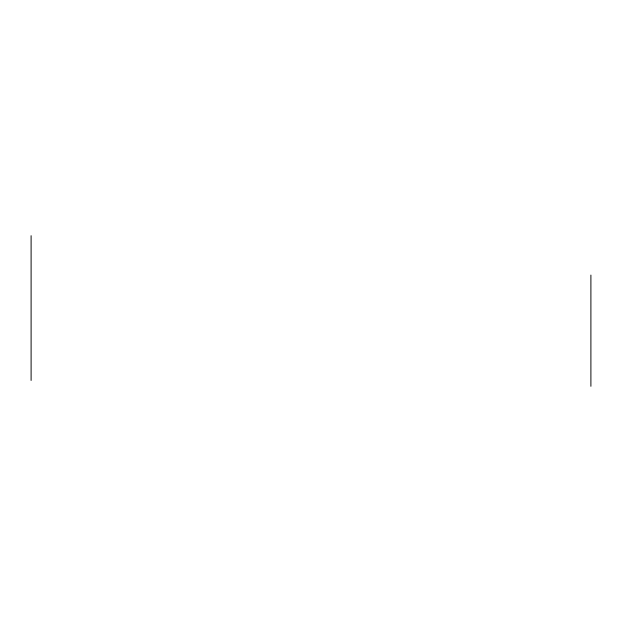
<?xml version="1.0" encoding="UTF-8"?>
<svg xmlns="http://www.w3.org/2000/svg" width="622" height="622" viewBox="0 0 622 622"><rect width="100%" height="100%" fill="white"/><g stroke="black" fill="none" stroke-linecap="round" stroke-linejoin="round"><path stroke-width="0.93" d="M590.9 275.072L590.9 386.301M31.1 235.699L31.1 380.454"/></g></svg>
